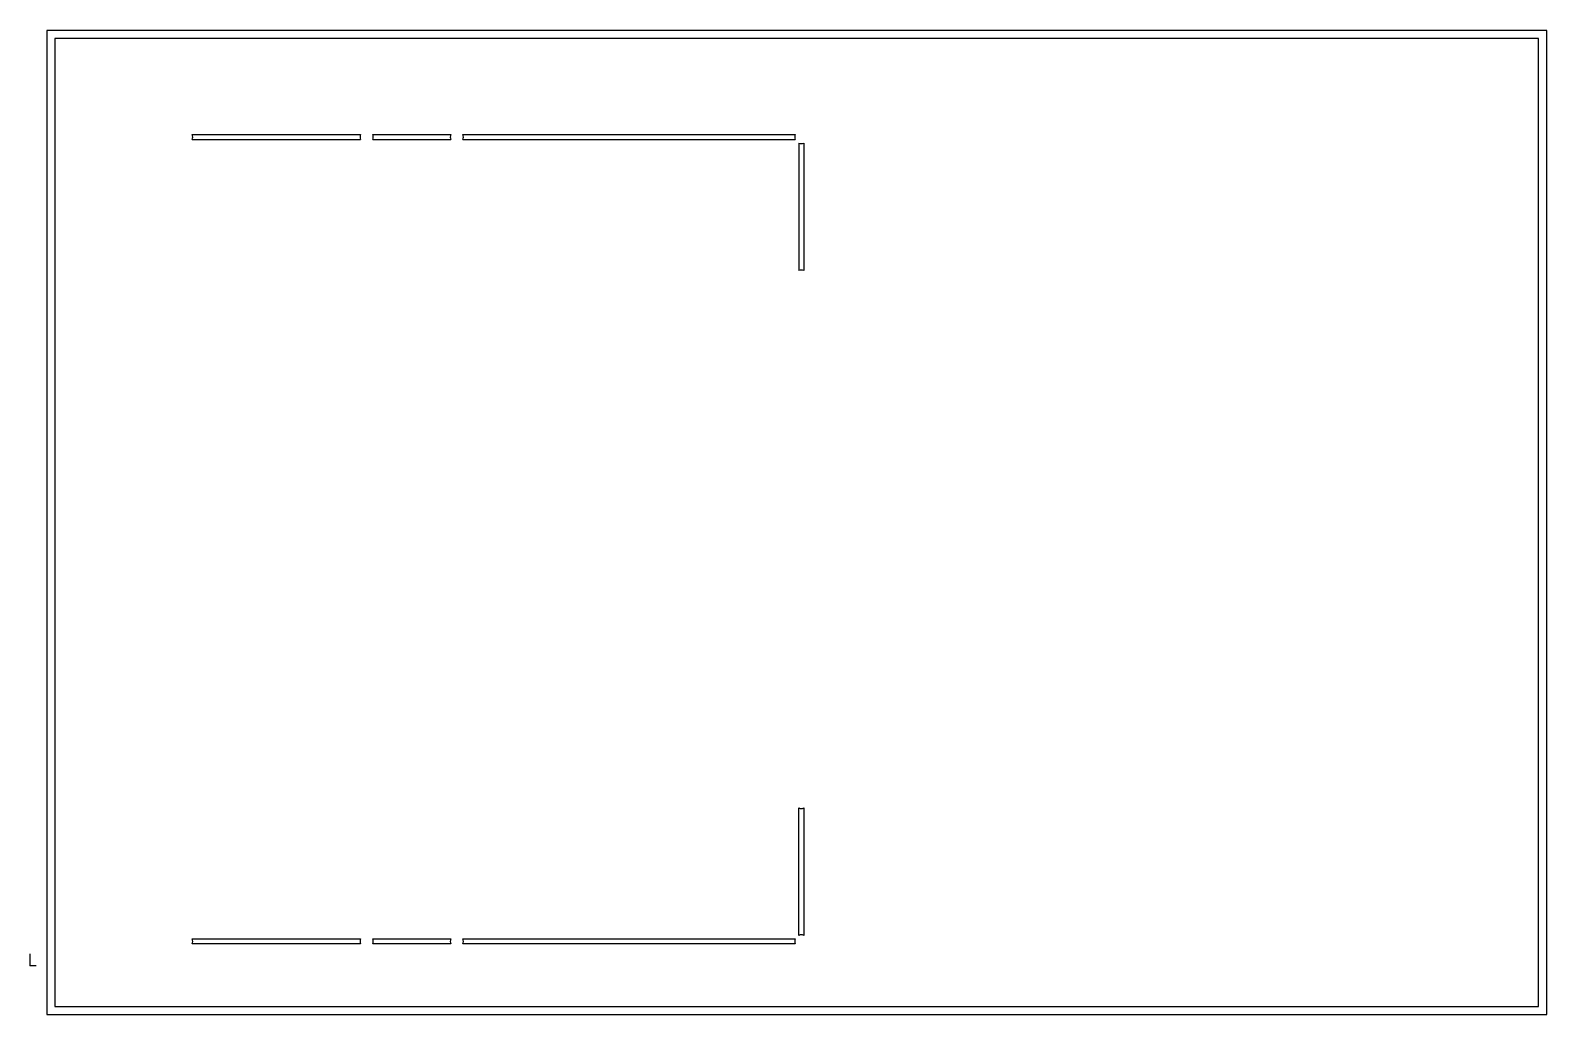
# Model space of a CAD drawing. Header units: millimetres. Extents: x -148 to 776, y -1047 to -448.
import ezdxf

# ---------------------------------------------------------------- set-up
doc = ezdxf.new("R2010")
doc.units = ezdxf.units.MM
doc.header["$PDSIZE"] = -1

msp = doc.modelspace()

# ---------------------------------------------------------------- linework, layer by layer
at = {"color": 7, "linetype": 'Continuous', "lineweight": 25}
for p, q in [((776.08, -447.82), (-138.32, -447.82)), ((-138.32, -447.82), (-138.32, -1047.42)), ((-133.32, -452.82), (-133.32, -1042.42)), ((771.08, -452.82), (-133.32, -452.82)), ((771.08, -1042.42), (771.08, -452.82)), ((776.08, -1047.42), (776.08, -447.82)), ((-49.61, -511.32), (52.98, -511.32)), ((-49.61, -514.32), (52.98, -514.32)), ((60.39, -511.32), (107.98, -511.32)), ((60.39, -514.32), (107.98, -514.32)), ((115.39, -511.32), (317.98, -511.32)), ((115.39, -514.32), (317.98, -514.32)), ((320.18, -516.52), (320.18, -594.11)), ((323.18, -516.52), (323.18, -594.11)), ((320.18, -999.11), (320.18, -921.52)), ((323.18, -921.52), (323.18, -999.11)), ((-49.61, -1001.32), (52.98, -1001.32)), ((52.98, -1004.32), (-49.61, -1004.32)), ((60.39, -1001.32), (107.98, -1001.32)), ((107.98, -1004.32), (60.39, -1004.32)), ((115.39, -1001.32), (317.98, -1001.32)), ((317.98, -1004.32), (115.39, -1004.32)), ((-133.32, -1042.42), (771.08, -1042.42)), ((-138.32, -1047.42), (776.08, -1047.42))]:
    msp.add_line(p, q, dxfattribs=at)
at = {"color": 7, "linetype": 'Continuous'}
for q in [(-148.32, -1010.35), (-144.79, -1017.42)]:
    msp.add_line((-148.32, -1017.42), q, dxfattribs=at)
at = {"color": 7, "linetype": 'Continuous', "lineweight": 25}
for centre, start, end in [((-53.32, -512.82), 337.97569, 22.02431), ((56.68, -512.82), 157.97569, 202.02431), ((56.68, -512.82), 337.97569, 22.02431), ((111.68, -512.82), 157.97569, 202.02431), ((111.68, -512.82), 337.97569, 22.02431), ((321.68, -512.82), 157.97569, 202.02431), ((321.68, -512.82), 247.97569, 292.02431), ((321.68, -597.82), 67.97569, 112.02431), ((321.68, -917.82), 247.97569, 292.02431), ((-53.32, -1002.82), 337.97569, 22.02431), ((56.68, -1002.82), 157.97569, 202.02431), ((56.68, -1002.82), 337.97569, 22.02431), ((111.68, -1002.82), 157.97569, 202.02431), ((111.68, -1002.82), 337.97569, 22.02431), ((321.68, -1002.82), 157.97569, 202.02431), ((321.68, -1002.82), 67.97569, 112.02431)]:
    msp.add_arc(centre, 4, start, end, dxfattribs=at)
at = {"color": 7, "linetype": 'Continuous'}
msp.add_point((-148.32, -1017.42), dxfattribs=at)

doc.saveas('drawing.dxf')
